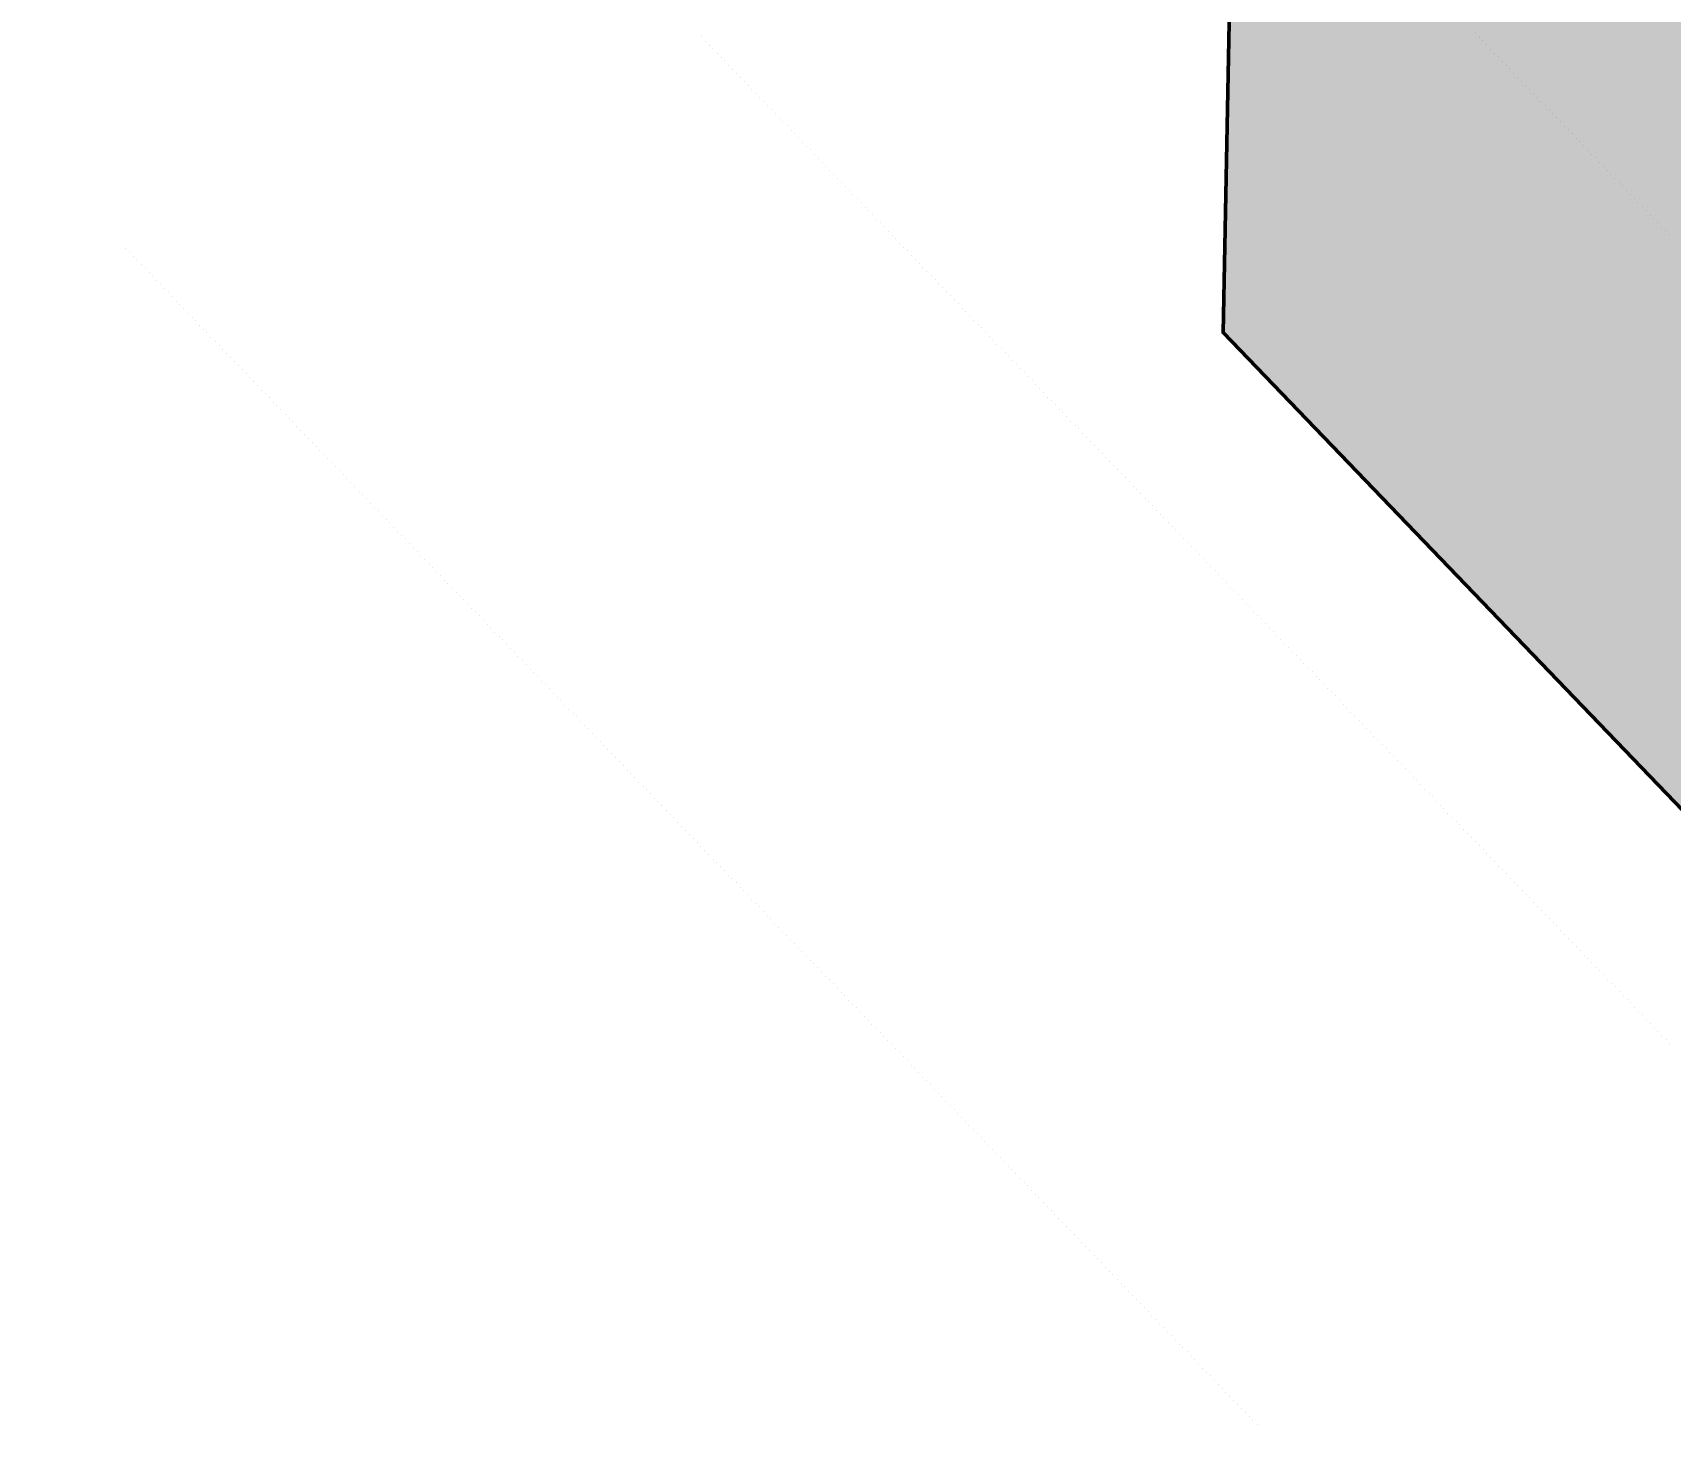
# Model space of a CAD drawing. Header units: metres. Extents: x 2687650.8 to 2687727.1, y 1234407.3 to 1234484.3.
# Drawn here: x 2687681.358 to 2687684.277, y 1234466.699 to 1234469.188 of the extents above; entities that cross this region are included whole.
import ezdxf

# ---------------------------------------------------------------- set-up
doc = ezdxf.new("R2010")
doc.units = ezdxf.units.M
for name, color, linetype in [('PDF_E_BETON', 7, 'Continuous'), ('PDF_Ebene 2', 7, 'Continuous'), ('PDF_Text', 7, 'Continuous')]:
    doc.layers.add(name, color=color, linetype=linetype)
doc.layers.add('PDF_E_Farbe Beton', color=7, linetype='Continuous', true_color=0xdfff7f)
doc.styles.add('PDF Arial', font='arial.ttf')

# ---------------------------------------------------------------- blocks, each defined once
blk = doc.blocks.new('A$C1c84ec86')
at = {"layer": 'PDF_E_Farbe Beton', "true_color": 0xbfff7f, "transparency": 33554559}
blk.add_hatch(color=71, dxfattribs=at).paths.add_polyline_path([(1366.12, 3566.65), (1116.14, 3566.65), (1116.14, 3466.74), (1166.09, 3416.78), (1366.12, 3416.78)])
at = {"layer": 'PDF_E_BETON', "lineweight": 50}
blk.add_lwpolyline([(1366.12, 3566.65), (1366.12, 3416.78), (1166.09, 3416.78), (1116.14, 3466.74), (1116.14, 3566.65)], close=True, dxfattribs=at)
at = {"layer": 'PDF_Ebene 2', "lineweight": 20}
for points in [[(1158.68, 3486.21), (1158.68, 3486.21)], [(1159.74, 3486.21), (1159.74, 3486.21)], [(1160.59, 3486.21), (1160.59, 3486.21)], [(1161.65, 3486.21), (1161.65, 3486.21)], [(1162.71, 3486.21), (1162.71, 3486.21)], [(1163.76, 3486.21), (1163.76, 3486.21)], [(1164.61, 3486.21), (1164.61, 3486.21)], [(1165.67, 3486.21), (1165.67, 3486.21)], [(1166.73, 3486.21), (1166.73, 3486.21)], [(1167.57, 3486.21), (1167.57, 3486.21)], [(1168.63, 3486.21), (1168.63, 3486.21)], [(1169.69, 3486.21), (1169.69, 3486.21)], [(1170.75, 3486.21), (1170.75, 3486.21)], [(1171.6, 3486.21), (1171.6, 3486.21)], [(1172.65, 3486.21), (1172.65, 3486.21)], [(1173.71, 3486.21), (1173.71, 3486.21)], [(1174.77, 3486.21), (1174.77, 3486.21)], [(1175.62, 3486.21), (1175.62, 3486.21)], [(1176.68, 3486.21), (1176.68, 3486.21)], [(1177.73, 3486.21), (1177.73, 3486.21)], [(1178.58, 3486.21), (1178.58, 3486.21)], [(1179.64, 3486.21), (1179.64, 3486.21)], [(1180.7, 3486.21), (1180.7, 3486.21)], [(1181.76, 3486.21), (1181.76, 3486.21)], [(1182.6, 3486.21), (1182.6, 3486.21)], [(1183.66, 3486.21), (1183.66, 3486.21)], [(1184.72, 3486.21), (1184.72, 3486.21)], [(1185.57, 3486.21), (1185.57, 3486.21)], [(1186.62, 3486.21), (1186.62, 3486.21)], [(1187.68, 3486.21), (1187.68, 3486.21)], [(1188.74, 3486.21), (1188.74, 3486.21)], [(1189.59, 3486.21), (1189.59, 3486.21)], [(1190.65, 3486.21), (1190.65, 3486.21)], [(1191.7, 3486.21), (1191.7, 3486.21)], [(1192.76, 3486.21), (1192.76, 3486.21)], [(1193.61, 3486.21), (1193.61, 3486.21)], [(1194.67, 3486.21), (1194.67, 3486.21)], [(1195.73, 3486.21), (1195.73, 3486.21)], [(1196.57, 3486.21), (1196.57, 3486.21)], [(1197.63, 3486.21), (1197.63, 3486.21)], [(1198.69, 3486.21), (1198.69, 3486.21)], [(1199.75, 3486.21), (1199.75, 3486.21)], [(1200.59, 3486.21), (1200.59, 3486.21)], [(1201.65, 3486.21), (1201.65, 3486.21)], [(1202.71, 3486.21), (1202.71, 3486.21)], [(1203.77, 3486.21), (1203.77, 3486.21)], [(1204.62, 3486.21), (1204.62, 3486.21)], [(1205.67, 3486.21), (1205.67, 3486.21)], [(1206.73, 3486.21), (1206.73, 3486.21)], [(1207.58, 3486.21), (1207.58, 3486.21)], [(1208.64, 3486.21), (1208.64, 3486.21)], [(1063.64, 3386.3), (1063.64, 3386.3)], [(1064.7, 3386.3), (1064.7, 3386.3)], [(1065.76, 3386.3), (1065.76, 3386.3)], [(1066.61, 3386.3), (1066.61, 3386.3)], [(1067.67, 3386.3), (1067.67, 3386.3)], [(1068.72, 3386.3), (1068.72, 3386.3)], [(1069.57, 3386.3), (1069.57, 3386.3)], [(1070.63, 3386.3), (1070.63, 3386.3)], [(1071.69, 3386.3), (1071.69, 3386.3)], [(1072.75, 3386.3), (1072.75, 3386.3)], [(1073.59, 3386.3), (1073.59, 3386.3)], [(1074.65, 3386.3), (1074.65, 3386.3)], [(1075.71, 3386.3), (1075.71, 3386.3)], [(1076.56, 3386.3), (1076.56, 3386.3)], [(1077.61, 3386.3), (1077.61, 3386.3)], [(1078.67, 3386.3), (1078.67, 3386.3)], [(1079.73, 3386.3), (1079.73, 3386.3)], [(1080.58, 3386.3), (1080.58, 3386.3)], [(1081.64, 3386.3), (1081.64, 3386.3)], [(1082.69, 3386.3), (1082.69, 3386.3)], [(1083.75, 3386.3), (1083.75, 3386.3)], [(1084.6, 3386.3), (1084.6, 3386.3)], [(1085.66, 3386.3), (1085.66, 3386.3)], [(1086.72, 3386.3), (1086.72, 3386.3)], [(1087.56, 3386.3), (1087.56, 3386.3)], [(1088.62, 3386.3), (1088.62, 3386.3)], [(1089.68, 3386.3), (1089.68, 3386.3)], [(1090.74, 3386.3), (1090.74, 3386.3)], [(1091.58, 3386.3), (1091.58, 3386.3)], [(1092.64, 3386.3), (1092.64, 3386.3)], [(1093.7, 3386.3), (1093.7, 3386.3)], [(1094.76, 3386.3), (1094.76, 3386.3)], [(1095.61, 3386.3), (1095.61, 3386.3)], [(1096.66, 3386.3), (1096.66, 3386.3)], [(1097.72, 3386.3), (1097.72, 3386.3)], [(1098.57, 3386.3), (1098.57, 3386.3)], [(1099.63, 3386.3), (1099.63, 3386.3)], [(1100.69, 3386.3), (1100.69, 3386.3)], [(1101.74, 3386.3), (1101.74, 3386.3)], [(1102.59, 3386.3), (1102.59, 3386.3)], [(1103.65, 3386.3), (1103.65, 3386.3)], [(1104.71, 3386.3), (1104.71, 3386.3)], [(1105.77, 3386.3), (1105.77, 3386.3)], [(1106.61, 3386.3), (1106.61, 3386.3)], [(1107.67, 3386.3), (1107.67, 3386.3)], [(1108.73, 3386.3), (1108.73, 3386.3)], [(1109.58, 3386.3), (1109.58, 3386.3)], [(1110.63, 3386.3), (1110.63, 3386.3)], [(1111.69, 3386.3), (1111.69, 3386.3)], [(1112.75, 3386.3), (1112.75, 3386.3)], [(1113.6, 3386.3), (1113.6, 3386.3)], [(1114.66, 3386.3), (1114.66, 3386.3)], [(1115.71, 3386.3), (1115.71, 3386.3)], [(1116.56, 3386.3), (1116.56, 3386.3)], [(1117.62, 3386.3), (1117.62, 3386.3)], [(1118.68, 3386.3), (1118.68, 3386.3)], [(1119.74, 3386.3), (1119.74, 3386.3)], [(1120.58, 3386.3), (1120.58, 3386.3)], [(1121.64, 3386.3), (1121.64, 3386.3)], [(1122.7, 3386.3), (1122.7, 3386.3)], [(1123.76, 3386.3), (1123.76, 3386.3)], [(1124.6, 3386.3), (1124.6, 3386.3)], [(1125.66, 3386.3), (1125.66, 3386.3)], [(1126.72, 3386.3), (1126.72, 3386.3)], [(1127.57, 3386.3), (1127.57, 3386.3)], [(1128.63, 3386.3), (1128.63, 3386.3)], [(1129.68, 3386.3), (1129.68, 3386.3)], [(1130.74, 3386.3), (1130.74, 3386.3)], [(1131.59, 3386.3), (1131.59, 3386.3)], [(1132.65, 3386.3), (1132.65, 3386.3)], [(1133.71, 3386.3), (1133.71, 3386.3)], [(1134.77, 3386.3), (1134.77, 3386.3)], [(1135.61, 3386.3), (1135.61, 3386.3)], [(1136.67, 3386.3), (1136.67, 3386.3)], [(1137.73, 3386.3), (1137.73, 3386.3)], [(1138.58, 3386.3), (1138.58, 3386.3)], [(1139.63, 3386.3), (1139.63, 3386.3)], [(1140.69, 3386.3), (1140.69, 3386.3)], [(1141.75, 3386.3), (1141.75, 3386.3)], [(1142.6, 3386.3), (1142.6, 3386.3)], [(1143.66, 3386.3), (1143.66, 3386.3)], [(1144.71, 3386.3), (1144.71, 3386.3)], [(1145.56, 3386.3), (1145.56, 3386.3)], [(1146.62, 3386.3), (1146.62, 3386.3)], [(1147.68, 3386.3), (1147.68, 3386.3)], [(1148.74, 3386.3), (1148.74, 3386.3)], [(1149.58, 3386.3), (1149.58, 3386.3)], [(1150.64, 3386.3), (1150.64, 3386.3)], [(1151.7, 3386.3), (1151.7, 3386.3)], [(1152.76, 3386.3), (1152.76, 3386.3)], [(1153.6, 3386.3), (1153.6, 3386.3)], [(1154.66, 3386.3), (1154.66, 3386.3)], [(1155.72, 3386.3), (1155.72, 3386.3)], [(1156.57, 3386.3), (1156.57, 3386.3)], [(1157.63, 3386.3), (1157.63, 3386.3)], [(1158.68, 3386.3), (1158.68, 3386.3)], [(1159.74, 3386.3), (1159.74, 3386.3)], [(1160.59, 3386.3), (1160.59, 3386.3)], [(1161.65, 3386.3), (1161.65, 3386.3)], [(1162.71, 3386.3), (1162.71, 3386.3)], [(1163.76, 3386.3), (1163.76, 3386.3)], [(1164.61, 3386.3), (1164.61, 3386.3)], [(1165.67, 3386.3), (1165.67, 3386.3)], [(1166.73, 3386.3), (1166.73, 3386.3)], [(1167.57, 3386.3), (1167.57, 3386.3)], [(1168.63, 3386.3), (1168.63, 3386.3)], [(1169.69, 3386.3), (1169.69, 3386.3)], [(1170.75, 3386.3), (1170.75, 3386.3)], [(1171.6, 3386.3), (1171.6, 3386.3)], [(1172.65, 3386.3), (1172.65, 3386.3)], [(1173.71, 3386.3), (1173.71, 3386.3)], [(1174.77, 3386.3), (1174.77, 3386.3)], [(1175.62, 3386.3), (1175.62, 3386.3)], [(1176.68, 3386.3), (1176.68, 3386.3)], [(1177.73, 3386.3), (1177.73, 3386.3)], [(1178.58, 3386.3), (1178.58, 3386.3)], [(1179.64, 3386.3), (1179.64, 3386.3)], [(1180.7, 3386.3), (1180.7, 3386.3)], [(1181.76, 3386.3), (1181.76, 3386.3)], [(1182.6, 3386.3), (1182.6, 3386.3)], [(1183.66, 3386.3), (1183.66, 3386.3)], [(1184.72, 3386.3), (1184.72, 3386.3)], [(1185.57, 3386.3), (1185.57, 3386.3)], [(1186.62, 3386.3), (1186.62, 3386.3)], [(1187.68, 3386.3), (1187.68, 3386.3)], [(1188.74, 3386.3), (1188.74, 3386.3)], [(1189.59, 3386.3), (1189.59, 3386.3)], [(1190.65, 3386.3), (1190.65, 3386.3)], [(1191.7, 3386.3), (1191.7, 3386.3)], [(1192.76, 3386.3), (1192.76, 3386.3)], [(1193.61, 3386.3), (1193.61, 3386.3)], [(1194.67, 3386.3), (1194.67, 3386.3)], [(1195.73, 3386.3), (1195.73, 3386.3)], [(1196.57, 3386.3), (1196.57, 3386.3)], [(1197.63, 3386.3), (1197.63, 3386.3)], [(1198.69, 3386.3), (1198.69, 3386.3)], [(1199.75, 3386.3), (1199.75, 3386.3)], [(1200.59, 3386.3), (1200.59, 3386.3)], [(1201.65, 3386.3), (1201.65, 3386.3)], [(1202.71, 3386.3), (1202.71, 3386.3)], [(1203.77, 3386.3), (1203.77, 3386.3)], [(1204.62, 3386.3), (1204.62, 3386.3)], [(1205.67, 3386.3), (1205.67, 3386.3)], [(1206.73, 3386.3), (1206.73, 3386.3)], [(1207.58, 3386.3), (1207.58, 3386.3)], [(1208.64, 3386.3), (1208.64, 3386.3)], [(1209.7, 3386.3), (1209.7, 3386.3)], [(1210.75, 3386.3), (1210.75, 3386.3)], [(1211.6, 3386.3), (1211.6, 3386.3)], [(1212.66, 3386.3), (1212.66, 3386.3)], [(1213.72, 3386.3), (1213.72, 3386.3)], [(1214.56, 3386.3), (1214.56, 3386.3)], [(1215.62, 3386.3), (1215.62, 3386.3)], [(1216.68, 3386.3), (1216.68, 3386.3)], [(1217.74, 3386.3), (1217.74, 3386.3)], [(1218.59, 3386.3), (1218.59, 3386.3)], [(1219.64, 3386.3), (1219.64, 3386.3)], [(1220.7, 3386.3), (1220.7, 3386.3)], [(1221.76, 3386.3), (1221.76, 3386.3)], [(1222.61, 3386.3), (1222.61, 3386.3)], [(1223.67, 3386.3), (1223.67, 3386.3)], [(1224.72, 3386.3), (1224.72, 3386.3)], [(1225.57, 3386.3), (1225.57, 3386.3)], [(1226.63, 3386.3), (1226.63, 3386.3)], [(1227.69, 3386.3), (1227.69, 3386.3)], [(1228.75, 3386.3), (1228.75, 3386.3)], [(1229.59, 3386.3), (1229.59, 3386.3)], [(1230.65, 3386.3), (1230.65, 3386.3)], [(1231.71, 3386.3), (1231.71, 3386.3)], [(1232.77, 3386.3), (1232.77, 3386.3)], [(1233.62, 3386.3), (1233.62, 3386.3)], [(1234.67, 3386.3), (1234.67, 3386.3)], [(1235.73, 3386.3), (1235.73, 3386.3)], [(1236.58, 3386.3), (1236.58, 3386.3)], [(1237.64, 3386.3), (1237.64, 3386.3)], [(1238.7, 3386.3), (1238.7, 3386.3)], [(1239.75, 3386.3), (1239.75, 3386.3)], [(1240.6, 3386.3), (1240.6, 3386.3)], [(1241.66, 3386.3), (1241.66, 3386.3)], [(1242.72, 3386.3), (1242.72, 3386.3)], [(1243.56, 3386.3), (1243.56, 3386.3)], [(1244.62, 3386.3), (1244.62, 3386.3)], [(1245.68, 3386.3), (1245.68, 3386.3)], [(1246.74, 3386.3), (1246.74, 3386.3)], [(1247.59, 3386.3), (1247.59, 3386.3)], [(1248.64, 3386.3), (1248.64, 3386.3)], [(1249.7, 3386.3), (1249.7, 3386.3)], [(1250.76, 3386.3), (1250.76, 3386.3)], [(1251.61, 3386.3), (1251.61, 3386.3)], [(1252.67, 3386.3), (1252.67, 3386.3)], [(1253.72, 3386.3), (1253.72, 3386.3)], [(1254.57, 3386.3), (1254.57, 3386.3)], [(1255.63, 3386.3), (1255.63, 3386.3)], [(1256.69, 3386.3), (1256.69, 3386.3)], [(1257.75, 3386.3), (1257.75, 3386.3)], [(1258.59, 3386.3), (1258.59, 3386.3)], [(1259.65, 3386.3), (1259.65, 3386.3)], [(1260.71, 3386.3), (1260.71, 3386.3)], [(1261.77, 3386.3), (1261.77, 3386.3)], [(1262.61, 3386.3), (1262.61, 3386.3)], [(1263.67, 3386.3), (1263.67, 3386.3)], [(1264.73, 3386.3), (1264.73, 3386.3)], [(1265.58, 3386.3), (1265.58, 3386.3)], [(1266.64, 3386.3), (1266.64, 3386.3)], [(1267.69, 3386.3), (1267.69, 3386.3)], [(1268.75, 3386.3), (1268.75, 3386.3)], [(1269.6, 3386.3), (1269.6, 3386.3)], [(1270.66, 3386.3), (1270.66, 3386.3)], [(1271.72, 3386.3), (1271.72, 3386.3)], [(1272.77, 3386.3), (1272.77, 3386.3)], [(1273.62, 3386.3), (1273.62, 3386.3)], [(1274.68, 3386.3), (1274.68, 3386.3)], [(1275.74, 3386.3), (1275.74, 3386.3)], [(1276.58, 3386.3), (1276.58, 3386.3)], [(1277.64, 3386.3), (1277.64, 3386.3)], [(1278.7, 3386.3), (1278.7, 3386.3)], [(1279.76, 3386.3), (1279.76, 3386.3)], [(1280.61, 3386.3), (1280.61, 3386.3)], [(1281.66, 3386.3), (1281.66, 3386.3)], [(1282.72, 3386.3), (1282.72, 3386.3)], [(1283.57, 3386.3), (1283.57, 3386.3)], [(1284.63, 3386.3), (1284.63, 3386.3)], [(1285.69, 3386.3), (1285.69, 3386.3)], [(1286.74, 3386.3), (1286.74, 3386.3)], [(1287.59, 3386.3), (1287.59, 3386.3)], [(1288.65, 3386.3), (1288.65, 3386.3)], [(1289.71, 3386.3), (1289.71, 3386.3)], [(1290.77, 3386.3), (1290.77, 3386.3)], [(1291.61, 3386.3), (1291.61, 3386.3)], [(1292.67, 3386.3), (1292.67, 3386.3)], [(1293.73, 3386.3), (1293.73, 3386.3)], [(1294.58, 3386.3), (1294.58, 3386.3)], [(1295.63, 3386.3), (1295.63, 3386.3)], [(1296.69, 3386.3), (1296.69, 3386.3)], [(1297.75, 3386.3), (1297.75, 3386.3)], [(1298.6, 3386.3), (1298.6, 3386.3)], [(1299.66, 3386.3), (1299.66, 3386.3)], [(1300.71, 3386.3), (1300.71, 3386.3)], [(1301.77, 3386.3), (1301.77, 3386.3)], [(1302.62, 3386.3), (1302.62, 3386.3)], [(1303.68, 3386.3), (1303.68, 3386.3)], [(1304.74, 3386.3), (1304.74, 3386.3)], [(1305.58, 3386.3), (1305.58, 3386.3)], [(1306.64, 3386.3), (1306.64, 3386.3)], [(1307.7, 3386.3), (1307.7, 3386.3)], [(1308.76, 3386.3), (1308.76, 3386.3)], [(1309.6, 3386.3), (1309.6, 3386.3)], [(1310.66, 3386.3), (1310.66, 3386.3)], [(1311.72, 3386.3), (1311.72, 3386.3)], [(1312.57, 3386.3), (1312.57, 3386.3)], [(1019.62, 3286.18), (1019.62, 3286.18)], [(1020.67, 3286.18), (1020.67, 3286.18)], [(1021.73, 3286.18), (1021.73, 3286.18)], [(1022.58, 3286.18), (1022.58, 3286.18)], [(1023.64, 3286.18), (1023.64, 3286.18)], [(1024.7, 3286.18), (1024.7, 3286.18)], [(1025.75, 3286.18), (1025.75, 3286.18)], [(1026.6, 3286.18), (1026.6, 3286.18)], [(1027.66, 3286.18), (1027.66, 3286.18)], [(1028.72, 3286.18), (1028.72, 3286.18)], [(1029.56, 3286.18), (1029.56, 3286.18)], [(1030.62, 3286.18), (1030.62, 3286.18)], [(1031.68, 3286.18), (1031.68, 3286.18)], [(1032.74, 3286.18), (1032.74, 3286.18)], [(1033.59, 3286.18), (1033.59, 3286.18)], [(1034.64, 3286.18), (1034.64, 3286.18)], [(1035.7, 3286.18), (1035.7, 3286.18)], [(1036.76, 3286.18), (1036.76, 3286.18)], [(1037.61, 3286.18), (1037.61, 3286.18)], [(1038.67, 3286.18), (1038.67, 3286.18)], [(1039.73, 3286.18), (1039.73, 3286.18)], [(1040.57, 3286.18), (1040.57, 3286.18)], [(1041.63, 3286.18), (1041.63, 3286.18)], [(1042.69, 3286.18), (1042.69, 3286.18)], [(1043.75, 3286.18), (1043.75, 3286.18)], [(1044.59, 3286.18), (1044.59, 3286.18)], [(1045.65, 3286.18), (1045.65, 3286.18)], [(1046.71, 3286.18), (1046.71, 3286.18)], [(1047.56, 3286.18), (1047.56, 3286.18)], [(1048.62, 3286.18), (1048.62, 3286.18)], [(1049.67, 3286.18), (1049.67, 3286.18)], [(1050.73, 3286.18), (1050.73, 3286.18)], [(1051.58, 3286.18), (1051.58, 3286.18)], [(1052.64, 3286.18), (1052.64, 3286.18)], [(1053.7, 3286.18), (1053.7, 3286.18)], [(1054.75, 3286.18), (1054.75, 3286.18)], [(1055.6, 3286.18), (1055.6, 3286.18)], [(1056.66, 3286.18), (1056.66, 3286.18)], [(1057.72, 3286.18), (1057.72, 3286.18)], [(1058.56, 3286.18), (1058.56, 3286.18)], [(1059.62, 3286.18), (1059.62, 3286.18)], [(1060.68, 3286.18), (1060.68, 3286.18)], [(1061.74, 3286.18), (1061.74, 3286.18)], [(1062.59, 3286.18), (1062.59, 3286.18)], [(1063.64, 3286.18), (1063.64, 3286.18)], [(1064.7, 3286.18), (1064.7, 3286.18)], [(1065.76, 3286.18), (1065.76, 3286.18)], [(1066.61, 3286.18), (1066.61, 3286.18)], [(1067.67, 3286.18), (1067.67, 3286.18)], [(1068.72, 3286.18), (1068.72, 3286.18)], [(1069.57, 3286.18), (1069.57, 3286.18)], [(1070.63, 3286.18), (1070.63, 3286.18)], [(1071.69, 3286.18), (1071.69, 3286.18)], [(1072.75, 3286.18), (1072.75, 3286.18)], [(1073.59, 3286.18), (1073.59, 3286.18)], [(1074.65, 3286.18), (1074.65, 3286.18)], [(1075.71, 3286.18), (1075.71, 3286.18)], [(1076.56, 3286.18), (1076.56, 3286.18)], [(1077.61, 3286.18), (1077.61, 3286.18)], [(1078.67, 3286.18), (1078.67, 3286.18)], [(1079.73, 3286.18), (1079.73, 3286.18)], [(1080.58, 3286.18), (1080.58, 3286.18)], [(1081.64, 3286.18), (1081.64, 3286.18)], [(1082.69, 3286.18), (1082.69, 3286.18)], [(1083.75, 3286.18), (1083.75, 3286.18)], [(1084.6, 3286.18), (1084.6, 3286.18)], [(1085.66, 3286.18), (1085.66, 3286.18)], [(1086.72, 3286.18), (1086.72, 3286.18)], [(1087.56, 3286.18), (1087.56, 3286.18)], [(1088.62, 3286.18), (1088.62, 3286.18)], [(1089.68, 3286.18), (1089.68, 3286.18)], [(1090.74, 3286.18), (1090.74, 3286.18)], [(1091.58, 3286.18), (1091.58, 3286.18)], [(1092.64, 3286.18), (1092.64, 3286.18)], [(1093.7, 3286.18), (1093.7, 3286.18)], [(1094.76, 3286.18), (1094.76, 3286.18)], [(1095.61, 3286.18), (1095.61, 3286.18)], [(1096.66, 3286.18), (1096.66, 3286.18)], [(1097.72, 3286.18), (1097.72, 3286.18)], [(1098.57, 3286.18), (1098.57, 3286.18)], [(1099.63, 3286.18), (1099.63, 3286.18)], [(1100.69, 3286.18), (1100.69, 3286.18)], [(1101.74, 3286.18), (1101.74, 3286.18)], [(1102.59, 3286.18), (1102.59, 3286.18)], [(1103.65, 3286.18), (1103.65, 3286.18)], [(1104.71, 3286.18), (1104.71, 3286.18)], [(1105.77, 3286.18), (1105.77, 3286.18)], [(1106.61, 3286.18), (1106.61, 3286.18)], [(1107.67, 3286.18), (1107.67, 3286.18)], [(1108.73, 3286.18), (1108.73, 3286.18)], [(1109.58, 3286.18), (1109.58, 3286.18)], [(1110.63, 3286.18), (1110.63, 3286.18)], [(1111.69, 3286.18), (1111.69, 3286.18)], [(1112.75, 3286.18), (1112.75, 3286.18)], [(1113.6, 3286.18), (1113.6, 3286.18)], [(1114.66, 3286.18), (1114.66, 3286.18)], [(1115.71, 3286.18), (1115.71, 3286.18)], [(1116.56, 3286.18), (1116.56, 3286.18)], [(1117.62, 3286.18), (1117.62, 3286.18)], [(1118.68, 3286.18), (1118.68, 3286.18)], [(1119.74, 3286.18), (1119.74, 3286.18)], [(1120.58, 3286.18), (1120.58, 3286.18)], [(1121.64, 3286.18), (1121.64, 3286.18)], [(1122.7, 3286.18), (1122.7, 3286.18)], [(1123.76, 3286.18), (1123.76, 3286.18)], [(1124.6, 3286.18), (1124.6, 3286.18)], [(1125.66, 3286.18), (1125.66, 3286.18)], [(1126.72, 3286.18), (1126.72, 3286.18)], [(1127.57, 3286.18), (1127.57, 3286.18)], [(1128.63, 3286.18), (1128.63, 3286.18)], [(1129.68, 3286.18), (1129.68, 3286.18)], [(1130.74, 3286.18), (1130.74, 3286.18)], [(1131.59, 3286.18), (1131.59, 3286.18)], [(1132.65, 3286.18), (1132.65, 3286.18)], [(1133.71, 3286.18), (1133.71, 3286.18)], [(1134.77, 3286.18), (1134.77, 3286.18)], [(1135.61, 3286.18), (1135.61, 3286.18)], [(1136.67, 3286.18), (1136.67, 3286.18)], [(1137.73, 3286.18), (1137.73, 3286.18)], [(1138.58, 3286.18), (1138.58, 3286.18)], [(1139.63, 3286.18), (1139.63, 3286.18)], [(1140.69, 3286.18), (1140.69, 3286.18)], [(1141.75, 3286.18), (1141.75, 3286.18)], [(1142.6, 3286.18), (1142.6, 3286.18)], [(1143.66, 3286.18), (1143.66, 3286.18)], [(1144.71, 3286.18), (1144.71, 3286.18)], [(1145.56, 3286.18), (1145.56, 3286.18)], [(1146.62, 3286.18), (1146.62, 3286.18)], [(1147.68, 3286.18), (1147.68, 3286.18)], [(1148.74, 3286.18), (1148.74, 3286.18)], [(1149.58, 3286.18), (1149.58, 3286.18)], [(1150.64, 3286.18), (1150.64, 3286.18)], [(1151.7, 3286.18), (1151.7, 3286.18)], [(1152.76, 3286.18), (1152.76, 3286.18)], [(1153.6, 3286.18), (1153.6, 3286.18)], [(1154.66, 3286.18), (1154.66, 3286.18)], [(1155.72, 3286.18), (1155.72, 3286.18)], [(1156.57, 3286.18), (1156.57, 3286.18)], [(1157.63, 3286.18), (1157.63, 3286.18)], [(1158.68, 3286.18), (1158.68, 3286.18)], [(1159.74, 3286.18), (1159.74, 3286.18)], [(1160.59, 3286.18), (1160.59, 3286.18)], [(1161.65, 3286.18), (1161.65, 3286.18)], [(1162.71, 3286.18), (1162.71, 3286.18)], [(1163.76, 3286.18), (1163.76, 3286.18)], [(1164.61, 3286.18), (1164.61, 3286.18)], [(1165.67, 3286.18), (1165.67, 3286.18)], [(1166.73, 3286.18), (1166.73, 3286.18)], [(1167.57, 3286.18), (1167.57, 3286.18)], [(1168.63, 3286.18), (1168.63, 3286.18)], [(1169.69, 3286.18), (1169.69, 3286.18)], [(1170.75, 3286.18), (1170.75, 3286.18)], [(1171.6, 3286.18), (1171.6, 3286.18)], [(1172.65, 3286.18), (1172.65, 3286.18)], [(1173.71, 3286.18), (1173.71, 3286.18)], [(1174.77, 3286.18), (1174.77, 3286.18)], [(1175.62, 3286.18), (1175.62, 3286.18)], [(1176.68, 3286.18), (1176.68, 3286.18)], [(1177.73, 3286.18), (1177.73, 3286.18)], [(1178.58, 3286.18), (1178.58, 3286.18)], [(1179.64, 3286.18), (1179.64, 3286.18)], [(1180.7, 3286.18), (1180.7, 3286.18)], [(1181.76, 3286.18), (1181.76, 3286.18)], [(1182.6, 3286.18), (1182.6, 3286.18)], [(1183.66, 3286.18), (1183.66, 3286.18)], [(1184.72, 3286.18), (1184.72, 3286.18)], [(1185.57, 3286.18), (1185.57, 3286.18)], [(1186.62, 3286.18), (1186.62, 3286.18)], [(1187.68, 3286.18), (1187.68, 3286.18)], [(1188.74, 3286.18), (1188.74, 3286.18)], [(1189.59, 3286.18), (1189.59, 3286.18)], [(1190.65, 3286.18), (1190.65, 3286.18)], [(1191.7, 3286.18), (1191.7, 3286.18)], [(1192.76, 3286.18), (1192.76, 3286.18)], [(1193.61, 3286.18), (1193.61, 3286.18)], [(1194.67, 3286.18), (1194.67, 3286.18)], [(1195.73, 3286.18), (1195.73, 3286.18)], [(1196.57, 3286.18), (1196.57, 3286.18)], [(1197.63, 3286.18), (1197.63, 3286.18)], [(1198.69, 3286.18), (1198.69, 3286.18)], [(1199.75, 3286.18), (1199.75, 3286.18)], [(1200.59, 3286.18), (1200.59, 3286.18)], [(1201.65, 3286.18), (1201.65, 3286.18)], [(1202.71, 3286.18), (1202.71, 3286.18)], [(1203.77, 3286.18), (1203.77, 3286.18)], [(1204.62, 3286.18), (1204.62, 3286.18)], [(1205.67, 3286.18), (1205.67, 3286.18)], [(1206.73, 3286.18), (1206.73, 3286.18)], [(1207.58, 3286.18), (1207.58, 3286.18)], [(1208.64, 3286.18), (1208.64, 3286.18)], [(1209.7, 3286.18), (1209.7, 3286.18)], [(1210.75, 3286.18), (1210.75, 3286.18)], [(1211.6, 3286.18), (1211.6, 3286.18)], [(1212.66, 3286.18), (1212.66, 3286.18)], [(1213.72, 3286.18), (1213.72, 3286.18)], [(1214.56, 3286.18), (1214.56, 3286.18)], [(1215.62, 3286.18), (1215.62, 3286.18)], [(1216.68, 3286.18), (1216.68, 3286.18)], [(1217.74, 3286.18), (1217.74, 3286.18)], [(1218.59, 3286.18), (1218.59, 3286.18)], [(1219.64, 3286.18), (1219.64, 3286.18)], [(1220.7, 3286.18), (1220.7, 3286.18)], [(1221.76, 3286.18), (1221.76, 3286.18)], [(1222.61, 3286.18), (1222.61, 3286.18)], [(1223.67, 3286.18), (1223.67, 3286.18)], [(1224.72, 3286.18), (1224.72, 3286.18)], [(1225.57, 3286.18), (1225.57, 3286.18)], [(1226.63, 3286.18), (1226.63, 3286.18)], [(1227.69, 3286.18), (1227.69, 3286.18)], [(1228.75, 3286.18), (1228.75, 3286.18)], [(1229.59, 3286.18), (1229.59, 3286.18)], [(1230.65, 3286.18), (1230.65, 3286.18)], [(1231.71, 3286.18), (1231.71, 3286.18)], [(1232.77, 3286.18), (1232.77, 3286.18)], [(1233.62, 3286.18), (1233.62, 3286.18)], [(1234.67, 3286.18), (1234.67, 3286.18)], [(1235.73, 3286.18), (1235.73, 3286.18)], [(1236.58, 3286.18), (1236.58, 3286.18)], [(1237.64, 3286.18), (1237.64, 3286.18)], [(1238.7, 3286.18), (1238.7, 3286.18)], [(1239.75, 3286.18), (1239.75, 3286.18)], [(1240.6, 3286.18), (1240.6, 3286.18)], [(1241.66, 3286.18), (1241.66, 3286.18)], [(1242.72, 3286.18), (1242.72, 3286.18)], [(1243.56, 3286.18), (1243.56, 3286.18)], [(1244.62, 3286.18), (1244.62, 3286.18)], [(1245.68, 3286.18), (1245.68, 3286.18)], [(1246.74, 3286.18), (1246.74, 3286.18)], [(1247.59, 3286.18), (1247.59, 3286.18)], [(1248.64, 3286.18), (1248.64, 3286.18)], [(1249.7, 3286.18), (1249.7, 3286.18)], [(1250.76, 3286.18), (1250.76, 3286.18)], [(1251.61, 3286.18), (1251.61, 3286.18)], [(1252.67, 3286.18), (1252.67, 3286.18)], [(1253.72, 3286.18), (1253.72, 3286.18)], [(1254.57, 3286.18), (1254.57, 3286.18)], [(1255.63, 3286.18), (1255.63, 3286.18)], [(1256.69, 3286.18), (1256.69, 3286.18)], [(1257.75, 3286.18), (1257.75, 3286.18)], [(1258.59, 3286.18), (1258.59, 3286.18)], [(1259.65, 3286.18), (1259.65, 3286.18)], [(1260.71, 3286.18), (1260.71, 3286.18)], [(1261.77, 3286.18), (1261.77, 3286.18)], [(1262.61, 3286.18), (1262.61, 3286.18)], [(1263.67, 3286.18), (1263.67, 3286.18)], [(1264.73, 3286.18), (1264.73, 3286.18)], [(1265.58, 3286.18), (1265.58, 3286.18)], [(1266.64, 3286.18), (1266.64, 3286.18)], [(1267.69, 3286.18), (1267.69, 3286.18)], [(1268.75, 3286.18), (1268.75, 3286.18)], [(1269.6, 3286.18), (1269.6, 3286.18)], [(1270.66, 3286.18), (1270.66, 3286.18)], [(1271.72, 3286.18), (1271.72, 3286.18)], [(1272.77, 3286.18), (1272.77, 3286.18)], [(1273.62, 3286.18), (1273.62, 3286.18)], [(1274.68, 3286.18), (1274.68, 3286.18)], [(1275.74, 3286.18), (1275.74, 3286.18)], [(1276.58, 3286.18), (1276.58, 3286.18)], [(1277.64, 3286.18), (1277.64, 3286.18)], [(1278.7, 3286.18), (1278.7, 3286.18)], [(1279.76, 3286.18), (1279.76, 3286.18)], [(1280.61, 3286.18), (1280.61, 3286.18)], [(1281.66, 3286.18), (1281.66, 3286.18)], [(1282.72, 3286.18), (1282.72, 3286.18)], [(1283.57, 3286.18), (1283.57, 3286.18)], [(1284.63, 3286.18), (1284.63, 3286.18)], [(1285.69, 3286.18), (1285.69, 3286.18)], [(1286.74, 3286.18), (1286.74, 3286.18)], [(1287.59, 3286.18), (1287.59, 3286.18)], [(1288.65, 3286.18), (1288.65, 3286.18)], [(1289.71, 3286.18), (1289.71, 3286.18)], [(1290.77, 3286.18), (1290.77, 3286.18)], [(1291.61, 3286.18), (1291.61, 3286.18)], [(1292.67, 3286.18), (1292.67, 3286.18)], [(1293.73, 3286.18), (1293.73, 3286.18)], [(1294.58, 3286.18), (1294.58, 3286.18)], [(1295.63, 3286.18), (1295.63, 3286.18)], [(1296.69, 3286.18), (1296.69, 3286.18)], [(1297.75, 3286.18), (1297.75, 3286.18)], [(1298.6, 3286.18), (1298.6, 3286.18)], [(1299.66, 3286.18), (1299.66, 3286.18)], [(1300.71, 3286.18), (1300.71, 3286.18)], [(1301.77, 3286.18), (1301.77, 3286.18)], [(1302.62, 3286.18), (1302.62, 3286.18)], [(1303.68, 3286.18), (1303.68, 3286.18)], [(1304.74, 3286.18), (1304.74, 3286.18)], [(1305.58, 3286.18), (1305.58, 3286.18)], [(1306.64, 3286.18), (1306.64, 3286.18)], [(1307.7, 3286.18), (1307.7, 3286.18)], [(1308.76, 3286.18), (1308.76, 3286.18)], [(1309.6, 3286.18), (1309.6, 3286.18)], [(1310.66, 3286.18), (1310.66, 3286.18)]]:
    blk.add_lwpolyline(points, dxfattribs=at)
at = {"layer": 'PDF_Text', "insert": (895.37, 2935.52), "char_height": 25.0012, "attachment_point": 7, "style": 'PDF Arial'}
blk.add_mtext('(Ausführung abhängig von Baugrund)', dxfattribs=at)

msp = doc.modelspace()

# ---------------------------------------------------------------- block references
at = {"xscale": 0.01, "yscale": 0.01, "zscale": 0.01, "rotation": 313.8734409291175}
msp.add_blockref('A$C1c84ec86', (2687650.7677, 1234453.3784), dxfattribs=at)

doc.saveas('drawing.dxf')
